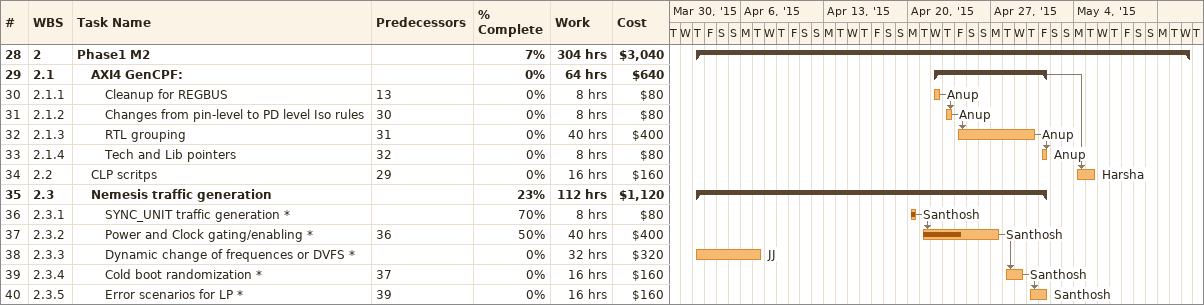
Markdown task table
| ID | WBS | Task | Start | Finish | Predecessors | Resources | % complete | Work (h) | Cost ($) |
|---|---|---|---|---|---|---|---|---|---|
| 28 | 2 | **Phase1 M2** | 2015-04-02 | 2015-05-13 |  |  | 7 | 304 | 3040 |
| 29 | 2.1 | **AXI4 GenCPF:** | 2015-04-22 | 2015-05-01 |  |  | 0 | 64 | 640 |
| 30 | 2.1.1 | Cleanup for REGBUS | 2015-04-22 | 2015-04-22 | 13 | Anup | 0 | 8 | 80 |
| 31 | 2.1.2 | Changes from pin-level to PD level Iso rules | 2015-04-23 | 2015-04-23 | 30 | Anup | 0 | 8 | 80 |
| 32 | 2.1.3 | RTL grouping | 2015-04-24 | 2015-04-30 | 31 | Anup | 0 | 40 | 400 |
| 33 | 2.1.4 | Tech and Lib pointers | 2015-05-01 | 2015-05-01 | 32 | Anup | 0 | 8 | 80 |
| 34 | 2.2 | CLP scritps | 2015-05-04 | 2015-05-05 | 29 | Harsha | 0 | 16 | 160 |
| 35 | 2.3 | **Nemesis traffic generation** | 2015-04-02 | 2015-05-01 |  |  | 23 | 112 | 1120 |
| 36 | 2.3.1 | SYNC_UNIT traffic generation * | 2015-04-20 | 2015-04-20 |  | Santhosh | 70 | 8 | 80 |
| 37 | 2.3.2 | Power and Clock gating/enabling * | 2015-04-21 | 2015-04-27 | 36 | Santhosh | 50 | 40 | 400 |
| 38 | 2.3.3 | Dynamic change of frequences or DVFS * | 2015-04-02 | 2015-04-07 |  | JJ | 0 | 32 | 320 |
| 39 | 2.3.4 | Cold boot randomization * | 2015-04-28 | 2015-04-29 | 37 | Santhosh | 0 | 16 | 160 |
| 40 | 2.3.5 | Error scenarios for LP * | 2015-04-30 | 2015-05-01 | 39 | Santhosh | 0 | 16 | 160 |
